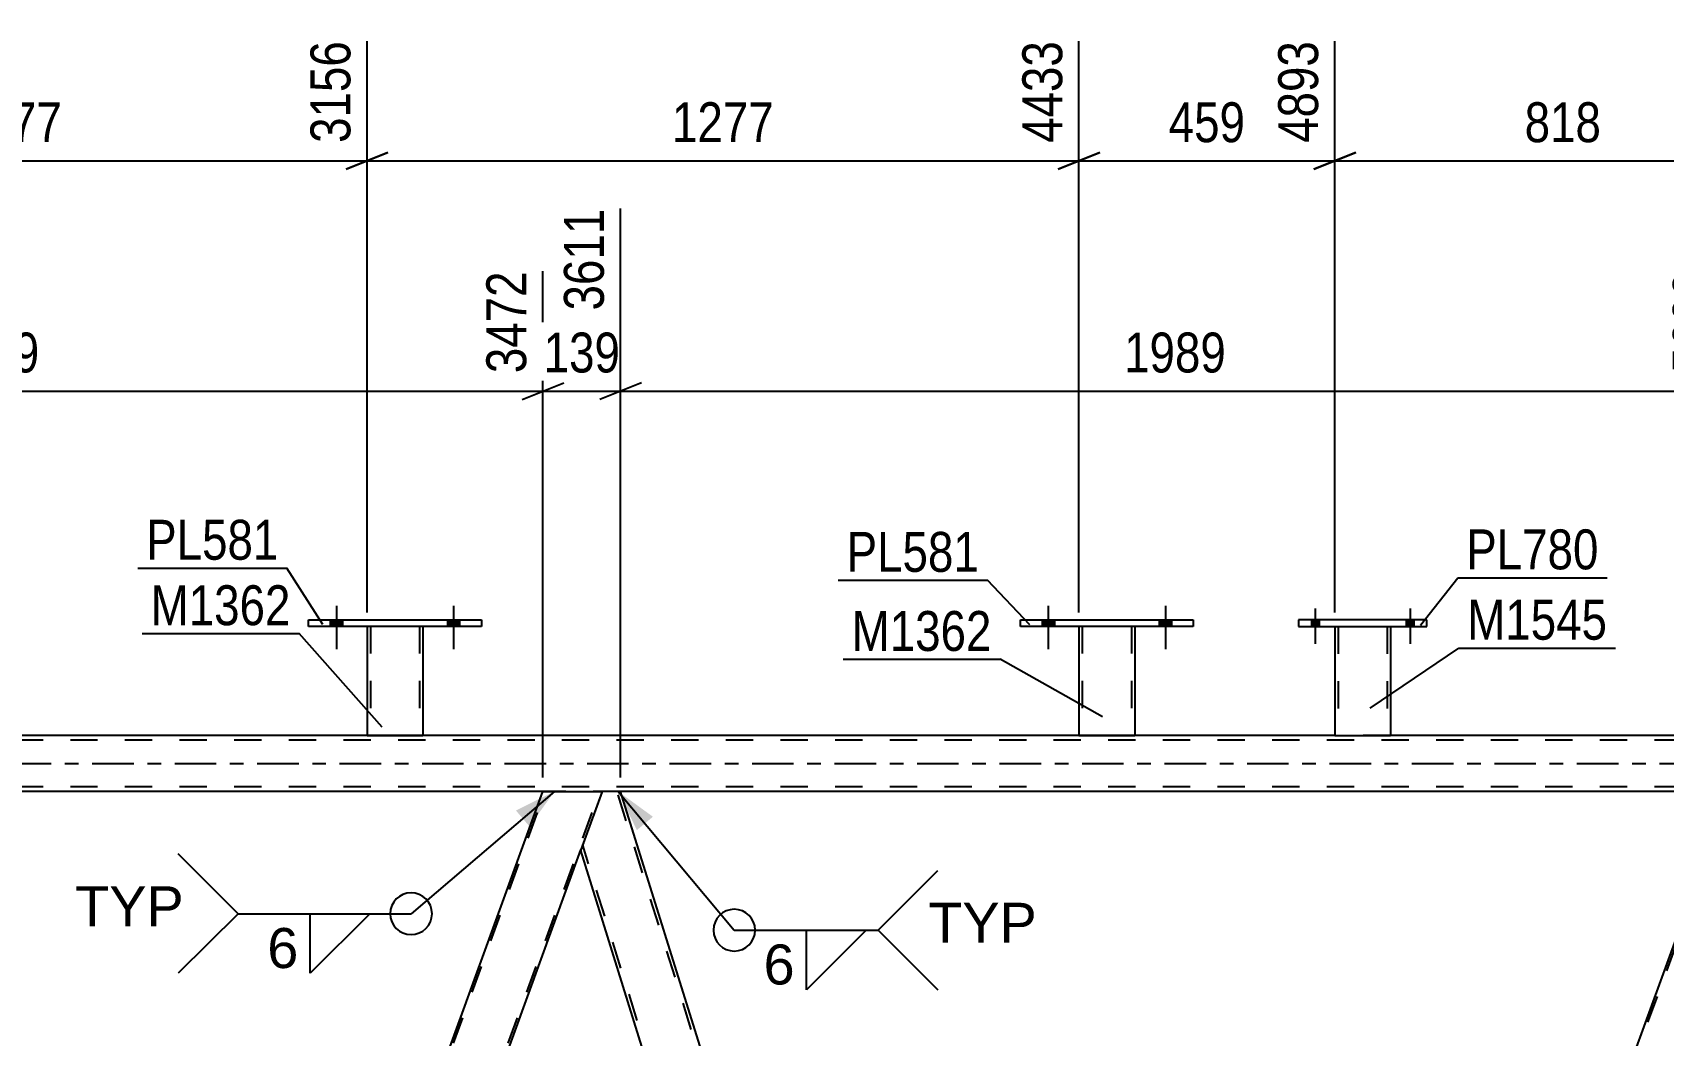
# Model space of a CAD drawing. Header units: millimetres. Extents: x 0 to 841, y 0 to 594.
# Drawn here: x 179.6 to 296.6, y 440.1 to 512.1 of the extents above; entities that cross this region are included whole.
import ezdxf

# ---------------------------------------------------------------- set-up
doc = ezdxf.new("R2010")
doc.units = ezdxf.units.MM
doc.linetypes.add('DXK_LINE_DOT2', pattern=[3.9198, 1.9599, -1.9599])
doc.linetypes.add('DXK_LINE_DOT3', pattern=[5.9187, 2.979, -0.9799, 0.9799, -0.9799])
doc.styles.add('Arial', font='ARIAL.TTF', dxfattribs={"height": 0.2})
doc.styles.add('Arial Narrow', font='ARIALN.TTF', dxfattribs={"height": 0.2})

# ---------------------------------------------------------------- blocks, each defined once
blk = doc.blocks.new('Part-318884928-4270 - 3851')
at = {"color": 2, "linetype": 'Continuous'}
for p, q in [((250.49, 469.98), (262.89, 469.98)), ((250.49, 469.5), (250.49, 469.98)), ((262.89, 469.5), (250.49, 469.5)), ((262.89, 469.98), (262.89, 469.5))]:
    blk.add_line(p, q, dxfattribs=at)
blk = doc.blocks.new('Part-318884928-3908 - 3851')
at = {"color": 7, "linetype": 'DXK_LINE_DOT2'}
for p, q in [((301.53, 457.66), (257.41, 336.44)), ((305.45, 457.66), (261.33, 336.44)), ((305.62, 457.66), (304.09, 453.46)), ((257.24, 336.44), (258.49, 339.87)), ((261.5, 336.44), (257.24, 336.44))]:
    blk.add_line(p, q, dxfattribs=at)
at = {"color": 2, "linetype": 'Continuous'}
for p, q in [((301.36, 457.66), (258.49, 339.87)), ((305.62, 457.66), (301.36, 457.66)), ((304.09, 453.46), (261.5, 336.44))]:
    blk.add_line(p, q, dxfattribs=at)
blk = doc.blocks.new('Part-318884928-3918 - 3851')
at = {"color": 2, "linetype": 'Continuous'}
for p, q in [((273.05, 461.66), (77.35, 461.66)), ((635.04, 461.66), (277.05, 461.66)), ((216.23, 457.66), (136.67, 457.66)), ((301.36, 457.66), (221.8, 457.66))]:
    blk.add_line(p, q, dxfattribs=at)
at = {"color": 7, "linetype": 'DXK_LINE_DOT2'}
for p, q in [((740.89, 461.34), (77.35, 461.34)), ((277.05, 461.66), (273.05, 461.66)), ((740.89, 457.98), (77.35, 457.98)), ((221.8, 457.66), (216.23, 457.66))]:
    blk.add_line(p, q, dxfattribs=at)
at = {"color": 7, "linetype": 'DXK_LINE_DOT3'}
blk.add_line((77.35, 459.66), (740.89, 459.66), dxfattribs=at)
blk = doc.blocks.new('Part-318884928-4019 - 3851')
at = {"color": 7, "linetype": 'DXK_LINE_DOT2'}
for p, q in [((172.28, 336.44), (216.4, 457.66)), ((176.2, 336.44), (220.32, 457.66)), ((220.49, 457.66), (218.96, 453.46)), ((172.11, 336.44), (173.87, 341.27)), ((176.37, 336.44), (178.12, 341.27)), ((176.37, 336.44), (172.11, 336.44))]:
    blk.add_line(p, q, dxfattribs=at)
at = {"color": 2, "linetype": 'Continuous'}
for p, q in [((173.87, 341.27), (216.23, 457.66)), ((216.23, 457.66), (220.49, 457.66)), ((178.12, 341.27), (218.96, 453.46))]:
    blk.add_line(p, q, dxfattribs=at)
blk = doc.blocks.new('Part-318884928-4033 - 3851')
at = {"color": 2, "linetype": 'Continuous'}
for p, q in [((220.49, 457.66), (218.96, 453.47)), ((221.8, 457.66), (220.49, 457.66)), ((258.51, 339.91), (221.8, 457.66)), ((255.4, 336.44), (218.94, 453.41)), ((218.96, 453.47), (218.96, 453.46)), ((257.24, 336.44), (258.49, 339.87))]:
    blk.add_line(p, q, dxfattribs=at)
at = {"color": 7, "linetype": 'DXK_LINE_DOT2'}
for p, q in [((258.37, 339.54), (221.55, 457.66)), ((218.96, 453.47), (218.94, 453.41)), ((255.65, 336.44), (219.08, 453.79)), ((258.49, 339.87), (258.51, 339.91)), ((257.24, 336.44), (255.4, 336.44))]:
    blk.add_line(p, q, dxfattribs=at)
blk = doc.blocks.new('Part-318884928-4298 - 3851')
at = {"color": 2, "linetype": 'Continuous'}
for p, q in [((270.45, 469.98), (270.45, 469.5)), ((279.65, 469.98), (270.45, 469.98)), ((270.45, 469.5), (279.65, 469.5)), ((279.65, 469.5), (279.65, 469.98))]:
    blk.add_line(p, q, dxfattribs=at)
blk = doc.blocks.new('Bolt-318884928-4109 - 3851')
at = {"linetype": 'Continuous'}
for points in [[(200.97, 469.5), (201.85, 469.5), (201.85, 469.98), (200.97, 469.98)], [(209.37, 469.5), (210.25, 469.5), (210.25, 469.98), (209.37, 469.98)]]:
    blk.add_hatch(color=1, dxfattribs=at).paths.add_polyline_path(points)
at = {"color": 1, "linetype": 'Continuous'}
for p, q in [((201.41, 470.98), (201.41, 467.86)), ((209.81, 470.98), (209.81, 467.86)), ((200.97, 469.98), (200.97, 469.5)), ((201.85, 469.98), (201.85, 469.5)), ((209.37, 469.98), (209.37, 469.5)), ((210.25, 469.98), (210.25, 469.5))]:
    blk.add_line(p, q, dxfattribs=at)
blk = doc.blocks.new('Part-318884928-4293 - 3851')
at = {"color": 2, "linetype": 'Continuous'}
for p, q in [((273.05, 469.5), (273.05, 461.66)), ((277.05, 469.5), (277.05, 461.66)), ((273.05, 461.66), (277.05, 461.66))]:
    blk.add_line(p, q, dxfattribs=at)
at = {"color": 7, "linetype": 'DXK_LINE_DOT2'}
for p, q in [((273.05, 469.5), (277.05, 469.5)), ((273.29, 469.5), (273.29, 461.66)), ((276.81, 469.5), (276.81, 461.66)), ((276.76, 461.66), (276.79, 461.66)), ((276.76, 461.66), (276.79, 461.66)), ((276.79, 461.66), (276.81, 461.66)), ((276.79, 461.66), (276.81, 461.66))]:
    blk.add_line(p, q, dxfattribs=at)
blk = doc.blocks.new('Part-318884928-4093 - 3851')
at = {"color": 7, "linetype": 'DXK_LINE_DOT2'}
for p, q in [((254.69, 469.51), (258.69, 469.51)), ((254.69, 469.5), (254.69, 469.51)), ((254.69, 469.51), (254.69, 469.5)), ((254.93, 469.51), (254.93, 461.67)), ((258.45, 469.51), (258.45, 461.67)), ((258.69, 469.51), (258.69, 469.5)), ((258.69, 469.5), (258.69, 469.51)), ((258.39, 461.67), (258.43, 461.67)), ((258.39, 461.67), (258.43, 461.67)), ((258.43, 461.67), (258.45, 461.67)), ((258.43, 461.67), (258.45, 461.67))]:
    blk.add_line(p, q, dxfattribs=at)
at = {"color": 2, "linetype": 'Continuous'}
for p, q in [((254.69, 469.5), (254.69, 461.67)), ((258.69, 469.5), (258.69, 461.67)), ((254.69, 461.67), (258.69, 461.67))]:
    blk.add_line(p, q, dxfattribs=at)
blk = doc.blocks.new('Bolt-318884928-4128 - 3851')
at = {"linetype": 'Continuous'}
for points in [[(200.97, 469.5), (201.85, 469.5), (201.85, 469.98), (200.97, 469.98)], [(209.37, 469.5), (210.25, 469.5), (210.25, 469.98), (209.37, 469.98)]]:
    blk.add_hatch(color=1, dxfattribs=at).paths.add_polyline_path(points)
at = {"color": 1, "linetype": 'Continuous'}
for p, q in [((201.41, 470.98), (201.41, 467.86)), ((209.81, 470.98), (209.81, 467.86)), ((200.97, 469.98), (200.97, 469.5)), ((201.85, 469.98), (201.85, 469.5)), ((209.37, 469.98), (209.37, 469.5)), ((210.25, 469.98), (210.25, 469.5))]:
    blk.add_line(p, q, dxfattribs=at)
blk = doc.blocks.new('Part-318884928-4239 - 3851')
at = {"color": 7, "linetype": 'DXK_LINE_DOT2'}
for p, q in [((203.61, 469.51), (207.61, 469.51)), ((203.61, 469.5), (203.61, 469.51)), ((203.61, 469.51), (203.61, 469.5)), ((203.85, 469.51), (203.85, 461.67)), ((207.37, 469.51), (207.37, 461.67)), ((207.61, 469.51), (207.61, 469.5)), ((207.61, 469.5), (207.61, 469.51)), ((207.31, 461.67), (207.35, 461.67)), ((207.31, 461.67), (207.35, 461.67)), ((207.35, 461.67), (207.37, 461.67)), ((207.35, 461.67), (207.37, 461.67))]:
    blk.add_line(p, q, dxfattribs=at)
at = {"color": 2, "linetype": 'Continuous'}
for p, q in [((203.61, 469.5), (203.61, 461.67)), ((207.61, 469.5), (207.61, 461.67)), ((203.61, 461.67), (207.61, 461.67))]:
    blk.add_line(p, q, dxfattribs=at)
blk = doc.blocks.new('Part-318884928-4244 - 3851')
at = {"color": 2, "linetype": 'Continuous'}
for p, q in [((199.41, 469.98), (211.81, 469.98)), ((199.41, 469.5), (199.41, 469.98)), ((211.81, 469.5), (199.41, 469.5)), ((211.81, 469.98), (211.81, 469.5))]:
    blk.add_line(p, q, dxfattribs=at)
blk = doc.blocks.new('Bolt-318884928-4282 - 3851')
at = {"linetype": 'Continuous'}
for points in [[(252.05, 469.5), (252.93, 469.5), (252.93, 469.98), (252.05, 469.98)], [(260.45, 469.5), (261.33, 469.5), (261.33, 469.98), (260.45, 469.98)]]:
    blk.add_hatch(color=1, dxfattribs=at).paths.add_polyline_path(points)
at = {"color": 1, "linetype": 'Continuous'}
for p, q in [((252.49, 470.98), (252.49, 467.86)), ((260.89, 470.98), (260.89, 467.86)), ((252.05, 469.98), (252.05, 469.5)), ((252.93, 469.98), (252.93, 469.5)), ((260.45, 469.98), (260.45, 469.5)), ((261.33, 469.98), (261.33, 469.5))]:
    blk.add_line(p, q, dxfattribs=at)
blk = doc.blocks.new('Bolt-318884928-4283 - 3851')
at = {"linetype": 'Continuous'}
for points in [[(252.05, 469.5), (252.93, 469.5), (252.93, 469.98), (252.05, 469.98)], [(260.45, 469.5), (261.33, 469.5), (261.33, 469.98), (260.45, 469.98)]]:
    blk.add_hatch(color=1, dxfattribs=at).paths.add_polyline_path(points)
at = {"color": 1, "linetype": 'Continuous'}
for p, q in [((252.49, 470.98), (252.49, 467.86)), ((260.89, 470.98), (260.89, 467.86)), ((252.05, 469.98), (252.05, 469.5)), ((252.93, 469.98), (252.93, 469.5)), ((260.45, 469.98), (260.45, 469.5)), ((261.33, 469.98), (261.33, 469.5))]:
    blk.add_line(p, q, dxfattribs=at)
blk = doc.blocks.new('Bolt-318884928-4299 - 3851')
at = {"linetype": 'Continuous'}
for points in [[(271.37, 469.5), (271.93, 469.5), (271.93, 469.98), (271.37, 469.98)], [(271.37, 469.5), (271.93, 469.5), (271.93, 469.98), (271.37, 469.98)], [(278.17, 469.5), (278.73, 469.5), (278.73, 469.98), (278.17, 469.98)], [(278.17, 469.5), (278.73, 469.5), (278.73, 469.98), (278.17, 469.98)]]:
    blk.add_hatch(color=1, dxfattribs=at).paths.add_polyline_path(points)
at = {"color": 1, "linetype": 'Continuous'}
for p, q in [((271.65, 470.78), (271.65, 468.26)), ((271.65, 470.78), (271.65, 468.26)), ((278.45, 470.78), (278.45, 468.26)), ((278.45, 470.78), (278.45, 468.26)), ((271.37, 469.98), (271.37, 469.5)), ((271.37, 469.98), (271.37, 469.5)), ((271.93, 469.98), (271.93, 469.5)), ((271.93, 469.98), (271.93, 469.5)), ((278.17, 469.98), (278.17, 469.5)), ((278.17, 469.98), (278.17, 469.5)), ((278.73, 469.98), (278.73, 469.5)), ((278.73, 469.98), (278.73, 469.5))]:
    blk.add_line(p, q, dxfattribs=at)
blk = doc.blocks.new('StraightDimension-318884928-4645 - 3851')
at = {"color": 7, "linetype": 'Continuous'}
for p, q in [((136.67, 458.66), (136.67, 499.49)), ((216.23, 458.66), (216.23, 494.99)), ((138.17, 486.98), (135.17, 485.78)), ((214.73, 485.78), (217.73, 486.98)), ((136.67, 486.38), (216.23, 486.38))]:
    blk.add_line(p, q, dxfattribs=at)
at = {"color": 0}
blk.add_wipeout([(180.71, 487.13), (180.71, 491.33), (172.19, 491.33), (172.19, 487.13)], dxfattribs=at)
at = {"color": 3, "style": 'Arial Narrow'}
blk.add_text('1989', height=2.863, dxfattribs=at).set_placement((172.79, 487.73))
at = {"color": 0, "linetype": 'Continuous'}
blk.add_wipeout([(215.63, 495.59), (211.43, 495.59), (211.43, 487.08), (215.63, 487.08)], dxfattribs=at)
at = {"color": 3, "linetype": 'Continuous', "style": 'Arial Narrow'}
blk.add_text('3472', height=2.863, rotation=90.0002, dxfattribs=at).set_placement((215.03, 487.68))
blk = doc.blocks.new('StraightDimension-318884928-4626 - 3851')
at = {"color": 7, "linetype": 'Continuous'}
for p, q in [((221.8, 458.66), (221.8, 499.49)), ((216.23, 458.66), (216.23, 494.99)), ((214.73, 485.78), (217.73, 486.98)), ((223.3, 486.98), (220.3, 485.78)), ((216.23, 486.38), (221.8, 486.38))]:
    blk.add_line(p, q, dxfattribs=at)
at = {"color": 0}
blk.add_wipeout([(222.36, 487.13), (222.36, 491.33), (215.68, 491.33), (215.68, 487.13)], dxfattribs=at)
at = {"color": 3, "style": 'Arial Narrow'}
blk.add_text('139', height=2.863, dxfattribs=at).set_placement((216.28, 487.73))
at = {"color": 0, "linetype": 'Continuous'}
blk.add_wipeout([(221.2, 500.09), (217, 500.09), (217, 491.58), (221.2, 491.58)], dxfattribs=at)
at = {"color": 3, "linetype": 'Continuous', "style": 'Arial Narrow'}
blk.add_text('3611', height=2.863, rotation=90.0002, dxfattribs=at).set_placement((220.6, 492.18))
blk = doc.blocks.new('StraightDimension-318884928-14217 - 3851')
at = {"color": 7, "linetype": 'Continuous'}
for p, q in [((254.69, 470.51), (254.69, 511.52)), ((273.05, 470.5), (273.05, 511.52)), ((256.19, 503.51), (253.19, 502.31)), ((271.55, 502.31), (274.55, 503.51)), ((254.69, 502.91), (273.05, 502.91))]:
    blk.add_line(p, q, dxfattribs=at)
at = {"color": 0}
blk.add_wipeout([(267.21, 503.66), (267.21, 507.86), (260.53, 507.86), (260.53, 503.66)], dxfattribs=at)
at = {"color": 3, "style": 'Arial Narrow'}
blk.add_text('459', height=2.863, dxfattribs=at).set_placement((261.13, 504.26))
at = {"color": 0, "linetype": 'Continuous'}
blk.add_wipeout([(272.45, 512.12), (268.25, 512.12), (268.25, 503.61), (272.45, 503.61)], dxfattribs=at)
at = {"color": 3, "linetype": 'Continuous', "style": 'Arial Narrow'}
blk.add_text('4893', height=2.863, rotation=90.0002, dxfattribs=at).set_placement((271.85, 504.21))
blk = doc.blocks.new('StraightDimension-318884928-14216 - 3851')
at = {"color": 7, "linetype": 'Continuous'}
for p, q in [((273.05, 470.5), (273.05, 511.52)), ((305.77, 470.51), (305.77, 511.52)), ((274.55, 503.51), (271.55, 502.31)), ((304.27, 502.31), (307.27, 503.51)), ((273.05, 502.91), (305.77, 502.91))]:
    blk.add_line(p, q, dxfattribs=at)
at = {"color": 0}
blk.add_wipeout([(292.75, 503.66), (292.75, 507.86), (286.07, 507.86), (286.07, 503.66)], dxfattribs=at)
at = {"color": 3, "style": 'Arial Narrow'}
blk.add_text('818', height=2.863, dxfattribs=at).set_placement((286.67, 504.26))
at = {"color": 0, "linetype": 'Continuous'}
blk.add_wipeout([(305.17, 512.12), (300.97, 512.12), (300.97, 503.61), (305.17, 503.61)], dxfattribs=at)
at = {"color": 3, "linetype": 'Continuous', "style": 'Arial Narrow'}
blk.add_text('5711', height=2.863, rotation=90.0002, dxfattribs=at).set_placement((304.57, 504.21))
blk = doc.blocks.new('StraightDimension-318884928-14219 - 3851')
at = {"color": 7, "linetype": 'Continuous'}
for p, q in [((152.53, 470.51), (152.53, 511.52)), ((203.61, 470.51), (203.61, 511.52)), ((154.03, 503.51), (151.03, 502.31)), ((202.11, 502.31), (205.11, 503.51)), ((152.53, 502.91), (203.61, 502.91))]:
    blk.add_line(p, q, dxfattribs=at)
at = {"color": 0}
blk.add_wipeout([(182.32, 503.66), (182.32, 507.86), (173.81, 507.86), (173.81, 503.66)], dxfattribs=at)
at = {"color": 3, "style": 'Arial Narrow'}
blk.add_text('1277', height=2.863, dxfattribs=at).set_placement((174.41, 504.26))
at = {"color": 0, "linetype": 'Continuous'}
blk.add_wipeout([(203.01, 512.12), (198.81, 512.12), (198.81, 503.61), (203.01, 503.61)], dxfattribs=at)
at = {"color": 3, "linetype": 'Continuous', "style": 'Arial Narrow'}
blk.add_text('3156', height=2.863, rotation=90.0002, dxfattribs=at).set_placement((202.41, 504.21))
blk = doc.blocks.new('StraightDimension-318884928-4607 - 3851')
at = {"color": 7, "linetype": 'Continuous'}
for p, q in [((221.8, 458.66), (221.8, 499.49)), ((301.36, 458.66), (301.36, 494.99)), ((223.3, 486.98), (220.3, 485.78)), ((299.86, 485.78), (302.86, 486.98)), ((221.8, 486.38), (301.36, 486.38))]:
    blk.add_line(p, q, dxfattribs=at)
at = {"color": 0}
blk.add_wipeout([(265.84, 487.13), (265.84, 491.33), (257.33, 491.33), (257.33, 487.13)], dxfattribs=at)
at = {"color": 3, "style": 'Arial Narrow'}
blk.add_text('1989', height=2.863, dxfattribs=at).set_placement((257.93, 487.73))
at = {"color": 0, "linetype": 'Continuous'}
blk.add_wipeout([(300.76, 495.59), (296.56, 495.59), (296.56, 487.08), (300.76, 487.08)], dxfattribs=at)
at = {"color": 3, "linetype": 'Continuous', "style": 'Arial Narrow'}
blk.add_text('5600', height=2.863, rotation=90.0002, dxfattribs=at).set_placement((300.16, 487.68))
blk = doc.blocks.new('StraightDimension-318884928-14218 - 3851')
at = {"color": 7, "linetype": 'Continuous'}
for p, q in [((203.61, 470.51), (203.61, 511.52)), ((254.69, 470.51), (254.69, 511.52)), ((205.11, 503.51), (202.11, 502.31)), ((253.19, 502.31), (256.19, 503.51)), ((203.61, 502.91), (254.69, 502.91))]:
    blk.add_line(p, q, dxfattribs=at)
at = {"color": 0}
blk.add_wipeout([(233.4, 503.66), (233.4, 507.86), (224.89, 507.86), (224.89, 503.66)], dxfattribs=at)
at = {"color": 3, "style": 'Arial Narrow'}
blk.add_text('1277', height=2.863, dxfattribs=at).set_placement((225.49, 504.26))
at = {"color": 0, "linetype": 'Continuous'}
blk.add_wipeout([(254.09, 512.12), (249.89, 512.12), (249.89, 503.61), (254.09, 503.61)], dxfattribs=at)
at = {"color": 3, "linetype": 'Continuous', "style": 'Arial Narrow'}
blk.add_text('4433', height=2.863, rotation=90.0002, dxfattribs=at).set_placement((253.49, 504.21))
blk = doc.blocks.new('Mark-318884928-4266 - 3851')
at = {"color": 30, "linetype": 'Continuous'}
for p in [(237.42, 472.82), (251.17, 469.62)]:
    blk.add_line(p, (248.12, 472.82), dxfattribs=at)
at = {"color": 0}
blk.add_wipeout([(247.52, 473.42), (247.52, 476.42), (238.02, 476.42), (238.02, 473.42)], dxfattribs=at)
blk.add_wipeout([(247.52, 473.42), (247.52, 476.42), (238.02, 476.42), (238.02, 473.42)], dxfattribs=at)
at = {"color": 3, "style": 'Arial Narrow'}
blk.add_text('PL581', height=2.863, dxfattribs=at).set_placement((238.02, 473.42))
blk = doc.blocks.new('Mark-318884928-4089 - 3851')
at = {"color": 30, "linetype": 'Continuous'}
for p in [(237.78, 467.14), (256.37, 463)]:
    blk.add_line(p, (249.04, 467.14), dxfattribs=at)
at = {"color": 0}
blk.add_wipeout([(248.44, 467.74), (248.44, 470.74), (238.38, 470.74), (238.38, 467.74)], dxfattribs=at)
blk.add_wipeout([(248.44, 467.74), (248.44, 470.74), (238.38, 470.74), (238.38, 467.74)], dxfattribs=at)
at = {"color": 3, "style": 'Arial Narrow'}
blk.add_text('M1362', height=2.863, dxfattribs=at).set_placement((238.38, 467.74))
blk = doc.blocks.new('Mark-318884928-4235 - 3851')
at = {"color": 30, "linetype": 'Continuous'}
for p in [(187.48, 468.99), (204.7, 462.27)]:
    blk.add_line(p, (198.73, 468.99), dxfattribs=at)
at = {"color": 0}
blk.add_wipeout([(198.13, 469.59), (198.13, 472.59), (188.08, 472.59), (188.08, 469.59)], dxfattribs=at)
blk.add_wipeout([(198.13, 469.59), (198.13, 472.59), (188.08, 472.59), (188.08, 469.59)], dxfattribs=at)
at = {"color": 3, "style": 'Arial Narrow'}
blk.add_text('M1362', height=2.863, dxfattribs=at).set_placement((188.08, 469.59))
blk = doc.blocks.new('Mark-318884928-4240 - 3851')
at = {"color": 30, "linetype": 'Continuous'}
for p in [(187.16, 473.69), (200.44, 469.65)]:
    blk.add_line(p, (197.86, 473.69), dxfattribs=at)
at = {"color": 0}
blk.add_wipeout([(197.26, 474.29), (197.26, 477.29), (187.76, 477.29), (187.76, 474.29)], dxfattribs=at)
blk.add_wipeout([(197.26, 474.29), (197.26, 477.29), (187.76, 477.29), (187.76, 474.29)], dxfattribs=at)
at = {"color": 3, "style": 'Arial Narrow'}
blk.add_text('PL581', height=2.863, dxfattribs=at).set_placement((187.76, 474.29))
blk = doc.blocks.new('Mark-318884928-4289 - 3851')
at = {"color": 30, "linetype": 'Continuous'}
for p, q in [((275.58, 463.64), (281.95, 467.95)), ((281.95, 467.95), (293.2, 467.95))]:
    blk.add_line(p, q, dxfattribs=at)
at = {"color": 0}
blk.add_wipeout([(292.6, 468.55), (292.6, 471.55), (282.55, 471.55), (282.55, 468.55)], dxfattribs=at)
blk.add_wipeout([(292.6, 468.55), (292.6, 471.55), (282.55, 471.55), (282.55, 468.55)], dxfattribs=at)
at = {"color": 3, "style": 'Arial Narrow'}
blk.add_text('M1545', height=2.863, dxfattribs=at).set_placement((282.55, 468.55))
blk = doc.blocks.new('Mark-318884928-4294 - 3851')
at = {"color": 30, "linetype": 'Continuous'}
for p, q in [((279.19, 469.6), (281.88, 473)), ((281.88, 473), (292.58, 473))]:
    blk.add_line(p, q, dxfattribs=at)
at = {"color": 0}
blk.add_wipeout([(291.98, 473.6), (291.98, 476.6), (282.48, 476.6), (282.48, 473.6)], dxfattribs=at)
blk.add_wipeout([(291.98, 473.6), (291.98, 476.6), (282.48, 476.6), (282.48, 473.6)], dxfattribs=at)
at = {"color": 3, "style": 'Arial Narrow'}
blk.add_text('PL780', height=2.863, dxfattribs=at).set_placement((282.48, 473.6))
blk = doc.blocks.new('WeldMark-318884928-5487 - 3851')
at = {"linetype": 'Continuous'}
blk.add_hatch(color=30, dxfattribs=at).paths.add_polyline_path([(222.97, 454.88), (221.62, 457.66), (224.12, 455.84)])
at = {"color": 30, "linetype": 'Continuous'}
for p, q in [((221.62, 457.66), (229.96, 447.7)), ((229.96, 447.7), (240.28, 447.7))]:
    blk.add_line(p, q, dxfattribs=at)
at = {"color": 3, "linetype": 'Continuous'}
for p, q in [((240.28, 447.7), (244.57, 451.98)), ((235.14, 447.7), (239.42, 447.7)), ((239.42, 447.7), (235.14, 443.41)), ((235.14, 443.41), (235.14, 447.7)), ((240.28, 447.7), (244.57, 443.41))]:
    blk.add_line(p, q, dxfattribs=at)
blk.add_arc((229.96, 447.7), 1.5, 90, 270, dxfattribs=at)
at = {"color": 0}
blk.add_wipeout([(234.48, 443.6), (234.48, 447), (231.86, 447), (231.86, 443.6)], dxfattribs=at)
at = {"color": 3, "linetype": 'Continuous'}
blk.add_arc((229.96, 447.7), 1.5, 270, 90, dxfattribs=at)
at = {"color": 3, "style": 'Arial'}
blk.add_text('6', height=2.87, dxfattribs=at).set_placement((232.06, 443.8))
at = {"color": 0, "linetype": 'Continuous'}
blk.add_wipeout([(251.65, 446.8), (251.65, 449.8), (243.88, 449.8), (243.88, 446.8)], dxfattribs=at)
blk.add_wipeout([(251.65, 446.8), (251.65, 449.8), (243.88, 449.8), (243.88, 446.8)], dxfattribs=at)
at = {"color": 3, "linetype": 'Continuous', "style": 'Arial'}
blk.add_text('TYP', height=2.865, dxfattribs=at).set_placement((243.88, 446.8))
blk = doc.blocks.new('WeldMark-318884928-5501 - 3851')
at = {"linetype": 'Continuous'}
blk.add_hatch(color=30, dxfattribs=at).paths.add_polyline_path([(214.29, 456.29), (217.06, 457.66), (215.26, 455.15)])
at = {"color": 30, "linetype": 'Continuous'}
for p in [(217.06, 457.66), (194.35, 448.88)]:
    blk.add_line(p, (206.77, 448.88), dxfattribs=at)
at = {"color": 3, "linetype": 'Continuous'}
for p, q in [((194.35, 448.88), (190.06, 453.17)), ((194.35, 448.88), (190.06, 444.6)), ((199.53, 448.88), (203.82, 448.88)), ((203.82, 448.88), (199.53, 444.6)), ((199.53, 444.6), (199.53, 448.88))]:
    blk.add_line(p, q, dxfattribs=at)
for start, end in [(90, 270), (270, 90)]:
    blk.add_arc((206.77, 448.88), 1.5, start, end, dxfattribs=at)
at = {"color": 0}
blk.add_wipeout([(198.87, 444.78), (198.87, 448.18), (196.25, 448.18), (196.25, 444.78)], dxfattribs=at)
at = {"color": 3, "style": 'Arial'}
blk.add_text('6', height=2.87, dxfattribs=at).set_placement((196.45, 444.98))
at = {"color": 0, "linetype": 'Continuous'}
blk.add_wipeout([(190.45, 447.98), (190.45, 450.98), (182.67, 450.98), (182.67, 447.98)], dxfattribs=at)
blk.add_wipeout([(190.45, 447.98), (190.45, 450.98), (182.67, 450.98), (182.67, 447.98)], dxfattribs=at)
at = {"color": 3, "linetype": 'Continuous', "style": 'Arial'}
blk.add_text('TYP', height=2.865, dxfattribs=at).set_placement((182.67, 447.98))

msp = doc.modelspace()

# ---------------------------------------------------------------- block references
for name in ['Bolt-318884928-4109 - 3851', 'Bolt-318884928-4128 - 3851', 'Bolt-318884928-4282 - 3851', 'Bolt-318884928-4283 - 3851', 'Bolt-318884928-4299 - 3851', 'Part-318884928-4244 - 3851', 'Part-318884928-4239 - 3851', 'Part-318884928-4270 - 3851', 'Part-318884928-4093 - 3851', 'Part-318884928-4298 - 3851', 'Part-318884928-4293 - 3851', 'Part-318884928-3918 - 3851', 'Part-318884928-4019 - 3851', 'Part-318884928-4033 - 3851', 'Part-318884928-3908 - 3851']:
    msp.add_blockref(name, (0, 0))

# ---------------------------------------------------------------- next in the draw order: block references
for name in ['StraightDimension-318884928-14217 - 3851', 'StraightDimension-318884928-4645 - 3851', 'WeldMark-318884928-5501 - 3851', 'WeldMark-318884928-5487 - 3851']:
    msp.add_blockref(name, (0, 0))

# ---------------------------------------------------------------- next in the draw order: block references
for name in ['StraightDimension-318884928-14219 - 3851', 'StraightDimension-318884928-14216 - 3851', 'StraightDimension-318884928-4626 - 3851']:
    msp.add_blockref(name, (0, 0))

# ---------------------------------------------------------------- next in the draw order: block references
msp.add_blockref('StraightDimension-318884928-4607 - 3851', (0, 0))

# ---------------------------------------------------------------- next in the draw order: block references
for name in ['StraightDimension-318884928-14218 - 3851', 'Mark-318884928-4289 - 3851']:
    msp.add_blockref(name, (0, 0))

# ---------------------------------------------------------------- next in the draw order: block references
for name in ['Mark-318884928-4266 - 3851', 'Mark-318884928-4294 - 3851', 'Mark-318884928-4235 - 3851']:
    msp.add_blockref(name, (0, 0))

# ---------------------------------------------------------------- next in the draw order: block references
for name in ['Mark-318884928-4240 - 3851', 'Mark-318884928-4089 - 3851']:
    msp.add_blockref(name, (0, 0))

doc.saveas('drawing.dxf')
